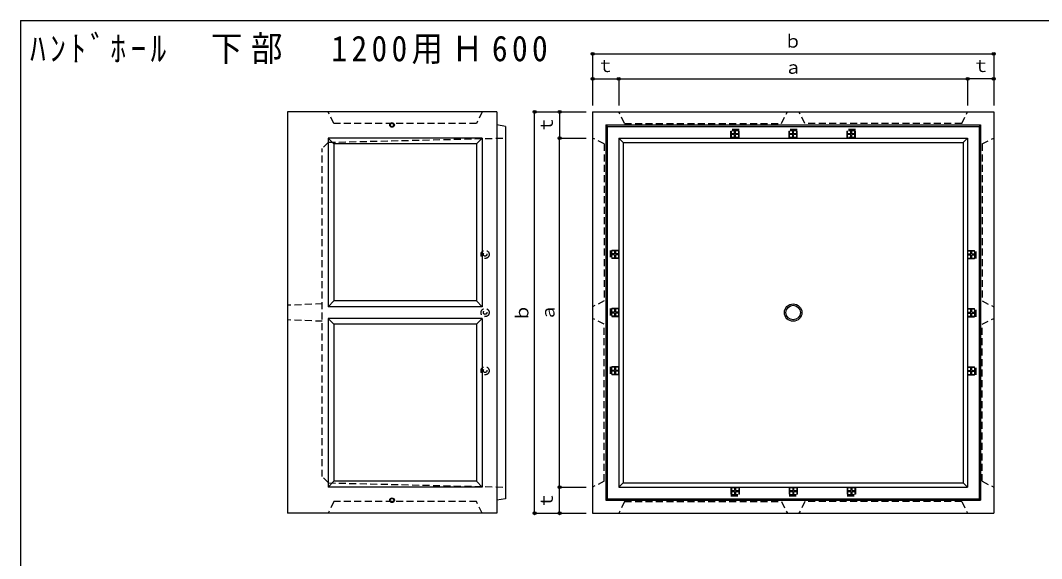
# Model space of a CAD drawing. Units: millimetres, scale not verified. Extents: x -2700 to 2700, y -1900 to 1800.
# Drawn here: x -2700 to 813, y -50 to 1800 of the extents above; entities that cross this region are included whole.
import ezdxf
from ezdxf.enums import TextEntityAlignment as Align

# ---------------------------------------------------------------- set-up
doc = ezdxf.new("R2010")
doc.units = ezdxf.units.MM
doc.header["$LTSCALE"] = 20
doc.header["$PDMODE"] = 32
doc.header["$PDSIZE"] = 10
doc.linetypes.add('DASHED1', pattern=[1.8, 1.2, -0.6])
for name, color, linetype in [('0-1', 7, 'DASHED1'), ('0-3', 7, 'Continuous'), ('F-0', 2, 'Continuous')]:
    doc.layers.add(name, color=color, linetype=linetype)
doc.styles.add('ＭＳ ゴシック', font='')
doc.styles.get('ＭＳ ゴシック').set_extended_font_data('MS Gothic')

msp = doc.modelspace()

# ---------------------------------------------------------------- linework, layer by layer
at = {"layer": '0-1', "linetype": 'Continuous'}
for p, q in [((-1781.29, 1485.6), (-1781.29, 105.6)), ((-1061.29, 1485.6), (-1781.29, 1485.6)), ((-731.29, 1485.6), (-731.29, 105.6)), ((-731.29, 1485.6), (648.71, 1485.6)), ((648.71, 1485.6), (648.71, 105.6)), ((-1031.29, 1435.6), (-1061.29, 1440.6)), ((-686.29, 1440.6), (-686.29, 150.6)), ((-686.29, 1440.6), (603.71, 1440.6)), ((603.71, 1440.6), (603.71, 150.6)), ((-1621.28, 1375.6), (-1641.28, 1395.6)), ((-1641.28, 1395.6), (-1641.28, 815.6)), ((-1111.28, 1395.6), (-1641.28, 1395.6)), ((-1621.28, 1375.6), (-1621.28, 835.6)), ((-1131.29, 1375.6), (-1621.28, 1375.6)), ((-1111.28, 1395.6), (-1131.29, 1375.6)), ((-1131.29, 1375.6), (-1131.29, 835.6)), ((-1111.28, 1395.6), (-1111.28, 815.6)), ((-641.29, 1395.6), (558.72, 1395.6)), ((-641.29, 1395.6), (-626.29, 1380.6)), ((-626.29, 1380.6), (543.71, 1380.6)), ((558.72, 1395.6), (543.71, 1380.6)), ((543.71, 1380.6), (543.71, 210.6)), ((558.72, 1395.6), (558.72, 195.6)), ((-1621.28, 835.6), (-1641.28, 815.6)), ((-1111.28, 815.6), (-1641.28, 815.6)), ((-1131.29, 835.6), (-1621.28, 835.6)), ((-1111.28, 815.6), (-1131.29, 835.6)), ((-1621.28, 755.6), (-1641.28, 775.6)), ((-1641.28, 775.6), (-1641.28, 195.6)), ((-1111.28, 775.6), (-1641.28, 775.6)), ((-1111.28, 775.6), (-1131.29, 755.6)), ((-1111.28, 775.6), (-1111.28, 195.6)), ((-1621.28, 755.6), (-1621.28, 215.6)), ((-1131.29, 755.6), (-1621.28, 755.6)), ((-1131.29, 755.6), (-1131.29, 215.6)), ((-1621.28, 215.6), (-1641.28, 195.6)), ((-1131.29, 215.6), (-1621.28, 215.6)), ((-1111.28, 195.6), (-1131.29, 215.6)), ((-1111.28, 195.6), (-1641.28, 195.6)), ((-626.29, 210.6), (-641.29, 195.6)), ((543.71, 210.6), (558.71, 195.6)), ((-681.29, 155.6), (-686.29, 150.6)), ((-686.29, 150.6), (603.71, 150.6)), ((-731.29, 105.6), (648.71, 105.6))]:
    msp.add_line(p, q, dxfattribs=at)
at = {"layer": '0-1'}
for p, q in [((-1621.28, 1445.6), (-1641.28, 1485.6)), ((-1111.28, 1485.6), (-1131.29, 1445.6)), ((-621.29, 1445.6), (-641.29, 1485.6)), ((-81.29, 1445.6), (-61.29, 1485.6)), ((538.72, 1445.6), (558.72, 1485.6)), ((-1131.29, 1445.6), (-1621.28, 1445.6)), ((-621.29, 1445.6), (-81.29, 1445.6)), ((-227.29, 1425.6), (-255.29, 1425.6)), ((-255.29, 1395.6), (-255.29, 1425.6)), ((-227.29, 1420.6), (-255.29, 1420.6)), ((-242.79, 1407.35), (-253.79, 1407.35)), ((-253.79, 1397.1), (-253.79, 1407.35)), ((-242.79, 1410.35), (-242.79, 1420.6)), ((-242.79, 1397.1), (-242.79, 1407.35)), ((-239.79, 1410.35), (-239.79, 1420.6)), ((-228.79, 1410.35), (-239.79, 1410.35)), ((-239.79, 1397.1), (-239.79, 1407.35)), ((-228.79, 1410.35), (-228.79, 1420.6)), ((-227.29, 1395.6), (-227.29, 1425.6)), ((-27.29, 1425.6), (-55.29, 1425.6)), ((-55.29, 1395.6), (-55.29, 1425.6)), ((-27.29, 1420.6), (-55.29, 1420.6)), ((-42.79, 1407.35), (-53.79, 1407.35)), ((-53.79, 1397.1), (-53.79, 1407.35)), ((-42.79, 1410.35), (-42.79, 1420.6)), ((-42.79, 1397.1), (-42.79, 1407.35)), ((-39.79, 1410.35), (-39.79, 1420.6)), ((-28.79, 1410.35), (-39.79, 1410.35)), ((-39.79, 1397.1), (-39.79, 1407.35)), ((-28.79, 1410.35), (-28.79, 1420.6)), ((-27.29, 1395.6), (-27.29, 1425.6)), ((172.71, 1425.6), (144.71, 1425.6)), ((144.71, 1395.6), (144.71, 1425.6)), ((172.71, 1420.6), (144.71, 1420.6)), ((157.21, 1407.35), (146.21, 1407.35)), ((146.21, 1397.1), (146.21, 1407.35)), ((157.21, 1410.35), (157.21, 1420.6)), ((157.21, 1397.1), (157.21, 1407.35)), ((160.21, 1410.35), (160.21, 1420.6)), ((171.21, 1410.35), (160.21, 1410.35)), ((160.21, 1397.1), (160.21, 1407.35)), ((171.21, 1410.35), (171.21, 1420.6)), ((172.71, 1395.6), (172.71, 1425.6)), ((-1640.33, 1381.1), (-1661.29, 1359.64)), ((-1640.33, 1381.1), (-1031.29, 1395.6)), ((-691.29, 1375.6), (-731.29, 1395.6)), ((-227.29, 1397.1), (-255.29, 1397.1)), ((-27.29, 1397.1), (-55.29, 1397.1)), ((172.71, 1397.1), (144.71, 1397.1)), ((608.72, 1375.6), (648.72, 1395.6)), ((608.72, 1375.6), (608.72, 835.6)), ((-1661.29, 231.57), (-1661.29, 1359.64)), ((-671.29, 1009.6), (-671.29, 981.6)), ((-641.29, 1009.6), (-671.29, 1009.6)), ((-666.29, 1009.6), (-666.29, 981.6)), ((-656.04, 1008.1), (-666.29, 1008.1)), ((-656.04, 997.1), (-666.29, 997.1)), ((-656.04, 994.1), (-666.29, 994.1)), ((-656.04, 1008.1), (-656.04, 997.1)), ((-642.79, 997.1), (-653.04, 997.1)), ((-642.79, 994.1), (-653.04, 994.1)), ((-653.04, 994.1), (-653.04, 983.1)), ((-642.79, 1009.6), (-642.79, 981.6)), ((558.72, 1009.6), (588.72, 1009.6)), ((560.22, 981.6), (560.22, 1009.6)), ((560.22, 1008.1), (570.47, 1008.1)), ((560.22, 997.1), (570.47, 997.1)), ((560.22, 994.1), (570.47, 994.1)), ((570.47, 997.1), (570.47, 1008.1)), ((573.47, 997.1), (583.72, 997.1)), ((573.47, 994.1), (583.72, 994.1)), ((573.47, 983.1), (573.47, 994.1)), ((583.72, 981.6), (583.72, 1009.6)), ((588.72, 981.6), (588.72, 1009.6)), ((-641.29, 981.6), (-671.29, 981.6)), ((-642.79, 983.1), (-653.04, 983.1)), ((558.72, 981.6), (588.72, 981.6)), ((573.47, 983.1), (583.72, 983.1)), ((-1661.29, 825.6), (-1781.29, 820.6)), ((-671.29, 809.6), (-671.29, 781.6)), ((-641.29, 809.6), (-671.29, 809.6)), ((-666.29, 809.6), (-666.29, 781.6)), ((-656.04, 808.1), (-666.29, 808.1)), ((-656.04, 808.1), (-656.04, 797.1)), ((-642.79, 809.6), (-642.79, 781.6)), ((558.72, 809.6), (588.72, 809.6)), ((560.22, 781.6), (560.22, 809.6)), ((560.22, 808.1), (570.47, 808.1)), ((570.47, 797.1), (570.47, 808.1)), ((583.72, 781.6), (583.72, 809.6)), ((588.72, 781.6), (588.72, 809.6)), ((608.72, 835.6), (648.71, 815.6)), ((-691.29, 755.6), (-731.29, 775.6)), ((-641.29, 781.6), (-671.29, 781.6)), ((-656.04, 797.1), (-666.29, 797.1)), ((-656.04, 794.1), (-666.29, 794.1)), ((-642.79, 797.1), (-653.04, 797.1)), ((-642.79, 794.1), (-653.04, 794.1)), ((-653.04, 794.1), (-653.04, 783.1)), ((-642.79, 783.1), (-653.04, 783.1)), ((558.72, 781.6), (588.72, 781.6)), ((560.22, 797.1), (570.47, 797.1)), ((560.22, 794.1), (570.47, 794.1)), ((573.47, 797.1), (583.72, 797.1)), ((573.47, 794.1), (583.72, 794.1)), ((573.47, 783.1), (573.47, 794.1)), ((573.47, 783.1), (583.72, 783.1)), ((-1661.29, 765.6), (-1781.29, 770.6)), ((-691.29, 215.6), (-691.29, 755.6)), ((-671.29, 609.6), (-671.29, 581.6)), ((-641.29, 609.6), (-671.29, 609.6)), ((-666.29, 609.6), (-666.29, 581.6)), ((-656.04, 608.1), (-666.29, 608.1)), ((-656.04, 608.1), (-656.04, 597.1)), ((-642.79, 609.6), (-642.79, 581.6)), ((558.72, 609.6), (588.72, 609.6)), ((560.22, 581.6), (560.22, 609.6)), ((560.22, 608.1), (570.47, 608.1)), ((570.47, 597.1), (570.47, 608.1)), ((583.72, 581.6), (583.72, 609.6)), ((588.72, 581.6), (588.72, 609.6)), ((-641.29, 581.6), (-671.29, 581.6)), ((-656.04, 597.1), (-666.29, 597.1)), ((-656.04, 594.1), (-666.29, 594.1)), ((-642.79, 597.1), (-653.04, 597.1)), ((-642.79, 594.1), (-653.04, 594.1)), ((-653.04, 594.1), (-653.04, 583.1)), ((-642.79, 583.1), (-653.04, 583.1)), ((558.72, 581.6), (588.72, 581.6)), ((560.22, 597.1), (570.47, 597.1)), ((560.22, 594.1), (570.47, 594.1)), ((573.47, 597.1), (583.72, 597.1)), ((573.47, 594.1), (583.72, 594.1)), ((573.47, 583.1), (573.47, 594.1)), ((573.47, 583.1), (583.72, 583.1)), ((-1640.33, 210.11), (-1661.29, 231.57)), ((-691.29, 215.6), (-731.29, 195.6)), ((608.72, 215.6), (648.72, 195.6)), ((-1640.33, 210.11), (-1031.29, 195.6)), ((-255.29, 195.6), (-255.29, 165.6)), ((-255.29, 194.1), (-227.29, 194.1)), ((-253.79, 180.85), (-253.79, 170.6)), ((-253.79, 180.85), (-242.79, 180.85)), ((-242.79, 194.1), (-242.79, 183.85)), ((-242.79, 180.85), (-242.79, 170.6)), ((-239.79, 194.1), (-239.79, 183.85)), ((-239.79, 183.85), (-228.79, 183.85)), ((-239.79, 180.85), (-239.79, 170.6)), ((-228.79, 194.1), (-228.79, 183.85)), ((-227.29, 195.6), (-227.29, 165.6)), ((-55.29, 195.6), (-55.29, 165.6)), ((-55.29, 194.1), (-27.29, 194.1)), ((-53.79, 180.85), (-53.79, 170.6)), ((-53.79, 180.85), (-42.79, 180.85)), ((-42.79, 194.1), (-42.79, 183.85)), ((-42.79, 180.85), (-42.79, 170.6)), ((-39.79, 194.1), (-39.79, 183.85)), ((-39.79, 183.85), (-28.79, 183.85)), ((-39.79, 180.85), (-39.79, 170.6)), ((-28.79, 194.1), (-28.79, 183.85)), ((-27.29, 195.6), (-27.29, 165.6)), ((144.71, 195.6), (144.71, 165.6)), ((144.71, 194.1), (172.71, 194.1)), ((146.21, 180.85), (146.21, 170.6)), ((146.21, 180.85), (157.21, 180.85)), ((157.21, 194.1), (157.21, 183.85)), ((157.21, 180.85), (157.21, 170.6)), ((160.21, 194.1), (160.21, 183.85)), ((160.21, 183.85), (171.21, 183.85)), ((160.21, 180.85), (160.21, 170.6)), ((171.21, 194.1), (171.21, 183.85)), ((172.71, 195.6), (172.71, 165.6)), ((-1621.28, 145.6), (-1641.28, 105.6)), ((-1131.29, 145.6), (-1621.28, 145.6)), ((-1111.28, 105.6), (-1131.29, 145.6)), ((-621.29, 145.6), (-641.29, 105.6)), ((-255.29, 170.6), (-227.29, 170.6)), ((-255.29, 165.6), (-227.29, 165.6)), ((-55.29, 170.6), (-27.29, 170.6)), ((-55.29, 165.6), (-27.29, 165.6)), ((-1.28, 145.6), (-21.28, 105.6)), ((538.72, 145.6), (-1.28, 145.6)), ((144.71, 170.6), (172.71, 170.6)), ((144.71, 165.6), (172.71, 165.6)), ((538.71, 145.6), (558.72, 105.6))]:
    msp.add_line(p, q, dxfattribs=at)
at = {"layer": '0-1', "linetype": 'Continuous'}
for points in [[(-1061.29, 1485.6), (-1061.29, 105.6), (-1781.29, 105.6)], [(-686.29, 1440.6), (-681.29, 1435.6), (598.71, 1435.6)], [(603.71, 1440.6), (598.71, 1435.6), (598.71, 155.6), (603.71, 150.6)], [(-1031.29, 1435.6), (-1031.29, 155.6), (-1061.29, 150.6)], [(-681.29, 1435.6), (-681.29, 155.6), (598.71, 155.6)], [(-641.29, 1395.6), (-641.29, 195.6), (558.72, 195.6)], [(-626.29, 1380.6), (-626.29, 210.6), (543.71, 210.6)]]:
    msp.add_lwpolyline(points, dxfattribs=at)
at = {"layer": '0-1'}
for points in [[(538.72, 1445.6), (-1.28, 1445.6), (-21.28, 1485.6)], [(-242.79, 1410.35), (-253.79, 1410.35), (-253.79, 1420.6)], [(-228.79, 1397.1), (-228.79, 1407.35), (-239.79, 1407.35)], [(-42.79, 1410.35), (-53.79, 1410.35), (-53.79, 1420.6)], [(-28.79, 1397.1), (-28.79, 1407.35), (-39.79, 1407.35)], [(157.21, 1410.35), (146.21, 1410.35), (146.21, 1420.6)], [(171.21, 1397.1), (171.21, 1407.35), (160.21, 1407.35)], [(-691.29, 1375.6), (-691.29, 835.6), (-731.29, 815.6)], [(-656.04, 994.1), (-656.04, 983.1), (-666.29, 983.1)], [(-642.79, 1008.1), (-653.04, 1008.1), (-653.04, 997.1)], [(560.22, 983.1), (570.47, 983.1), (570.47, 994.1)], [(573.47, 997.1), (573.47, 1008.1), (583.72, 1008.1)], [(-642.79, 808.1), (-653.04, 808.1), (-653.04, 797.1)], [(573.47, 797.1), (573.47, 808.1), (583.72, 808.1)], [(-656.04, 794.1), (-656.04, 783.1), (-666.29, 783.1)], [(560.22, 783.1), (570.47, 783.1), (570.47, 794.1)], [(608.72, 215.6), (608.72, 755.6), (648.71, 775.6)], [(-642.79, 608.1), (-653.04, 608.1), (-653.04, 597.1)], [(573.47, 597.1), (573.47, 608.1), (583.72, 608.1)], [(-656.04, 594.1), (-656.04, 583.1), (-666.29, 583.1)], [(560.22, 583.1), (570.47, 583.1), (570.47, 594.1)], [(-253.79, 194.1), (-253.79, 183.85), (-242.79, 183.85)], [(-239.79, 180.85), (-228.79, 180.85), (-228.79, 170.6)], [(-53.79, 194.1), (-53.79, 183.85), (-42.79, 183.85)], [(-39.79, 180.85), (-28.79, 180.85), (-28.79, 170.6)], [(146.21, 194.1), (146.21, 183.85), (157.21, 183.85)], [(160.21, 180.85), (171.21, 180.85), (171.21, 170.6)], [(-621.29, 145.6), (-81.29, 145.6), (-61.29, 105.6)]]:
    msp.add_lwpolyline(points, dxfattribs=at)
at = {"layer": '0-1', "linetype": 'Continuous'}
for centre, radius in [((-1421.29, 1440.6), 8), ((-1421.29, 1440.6), 6), ((-41.29, 795.6), 30), ((-41.29, 795.6), 25), ((-1421.29, 150.6), 8), ((-1421.29, 150.6), 6)]:
    msp.add_circle(centre, radius, dxfattribs=at)
at = {"layer": '0-1'}
for centre, radius in [((-1101.29, 995.6), 14), ((-1101.29, 995.6), 6), ((-1101.29, 795.6), 14), ((-1101.29, 795.6), 6), ((-1101.29, 595.6), 14), ((-1101.29, 595.6), 6)]:
    msp.add_circle(centre, radius, dxfattribs=at)
at = {"layer": '0-3'}
for p, q in [((-731.28, 1685.17), (-731.28, 1507.77)), ((-731.28, 1685.17), (648.71, 1685.17)), ((648.71, 1685.17), (648.71, 1507.77)), ((-731.28, 1599.16), (-641.28, 1599.16)), ((-731.28, 1599.16), (-731.28, 1507.77)), ((-641.28, 1599.16), (-641.28, 1507.77)), ((-641.28, 1599.16), (558.71, 1599.16)), ((648.71, 1599.16), (558.71, 1599.16)), ((558.71, 1599.16), (558.71, 1507.77)), ((648.71, 1599.16), (648.71, 1507.77)), ((-930.86, 1485.6), (-753.45, 1485.6)), ((-930.86, 105.6), (-930.86, 1485.6)), ((-844.84, 1485.6), (-844.84, 1395.6)), ((-844.84, 1485.6), (-753.45, 1485.6)), ((-844.84, 1395.6), (-753.45, 1395.6)), ((-844.84, 195.6), (-844.84, 1395.6)), ((-844.84, 105.6), (-844.84, 195.6)), ((-844.84, 195.6), (-753.45, 195.6)), ((-930.86, 105.6), (-753.45, 105.6)), ((-844.84, 105.6), (-753.45, 105.6))]:
    msp.add_line(p, q, dxfattribs=at)
for p in [(-731.28, 1685.17), (648.71, 1685.17), (-731.28, 1599.16), (-641.28, 1599.16), (558.71, 1599.16), (648.71, 1599.16), (-930.86, 1485.6), (-844.84, 1485.6), (-844.84, 1395.6), (-844.84, 195.6), (-930.86, 105.6), (-844.84, 105.6)]:
    msp.add_point(p, dxfattribs=at)
at = {"layer": 'F-0'}
for q in [(-2700, -1900), (2700, 1800)]:
    msp.add_line((-2700, 1800), q, dxfattribs=at)

# ---------------------------------------------------------------- texts
at = {"layer": '0-3', "style": 'ＭＳ ゴシック'}
for s, p in [('ｂ', (-72.42, 1693.3)), ('ｔ', (-717.38, 1609.45)), ('ｔ', (574.81, 1609.45)), ('ａ', (-71.32, 1603.33))]:
    msp.add_text(s, height=43.99, dxfattribs=at).set_placement(p, align=Align.BOTTOM_LEFT)
for s, p in [('ｔ', (-855.13, 1411.7)), ('ｂ', (-938.98, 764.47)), ('ａ', (-849.01, 765.57)), ('ｔ', (-855.13, 119.51))]:
    msp.add_text(s, height=43.99, rotation=90, dxfattribs=at).set_placement(p, align=Align.BOTTOM_LEFT)
at = {"layer": '0-3', "color": 3, "insert": (-2666.79, 1649.46), "char_height": 87.98, "attachment_point": 7, "style": 'ＭＳ ゴシック'}
msp.add_mtext('\\T1.28;\\W0.9;ﾊﾝﾄﾞﾎｰﾙ\u3000下部\u30001200用Ｈ600', dxfattribs=at)

doc.saveas('drawing.dxf')
